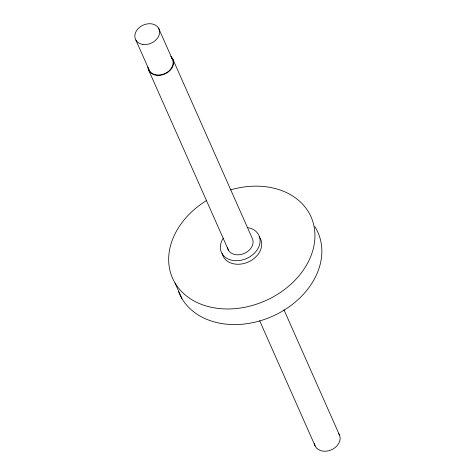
<?xml version="1.0" encoding="UTF-8"?>
<svg xmlns="http://www.w3.org/2000/svg" width="475" height="475" viewBox="0 0 475 475"><rect width="100%" height="100%" fill="white"/><g stroke="black" fill="none" stroke-linecap="round" stroke-linejoin="round"><path stroke-width="0.71" d="M172.496 58.389L251.993 237.791A13.33 10.242 -23.9 0 1 243.895 253.591A13.33 10.242 -23.9 0 1 227.525 247.748M283.949 309.765L339.423 434.946M158.555 28.12L172.069 58.615M135.892 40.12L149.405 70.615M148.978 70.84L228.475 250.248M259.665 320.767L315.139 445.942M174.99 282.94L181.907 298.543M230.363 189.923A75.733 58.182 -23.9 0 1 312.669 250.954A75.733 58.182 -23.9 0 1 197.107 302.522A75.733 58.182 -23.9 0 1 206.364 200.634M314.782 226.557A75.733 58.182 -23.9 0 1 274.669 315.269A75.733 58.182 -23.9 0 1 178.463 291.347M259.207 236.793A20.597 15.823 -23.9 0 1 248.283 262.004A20.597 15.823 -23.9 0 1 222.158 253.323M170.739 56.311A13.33 10.242 -23.9 0 1 165.193 73.839A13.33 10.242 -23.9 0 1 147.868 66.987M171.309 57.552A12.843 9.868 -23.9 0 1 165.027 73.5A12.843 9.868 -23.9 0 1 148.485 68.204M247.368 227.561A20.597 15.823 -23.9 0 1 258.329 247.891A20.597 15.823 -23.9 0 1 230.85 259.991A20.597 15.823 -23.9 0 1 223.315 238.153M338.348 433.23A13.33 10.242 -23.9 0 1 331.158 449.92A13.33 10.242 -23.9 0 1 314.444 443.347M142.779 44.383A12.843 9.868 -23.9 0 0 159.475 30.531A12.843 9.868 -23.9 0 0 139.418 27.455A12.843 9.868 -23.9 0 0 142.779 44.383"/></g></svg>
